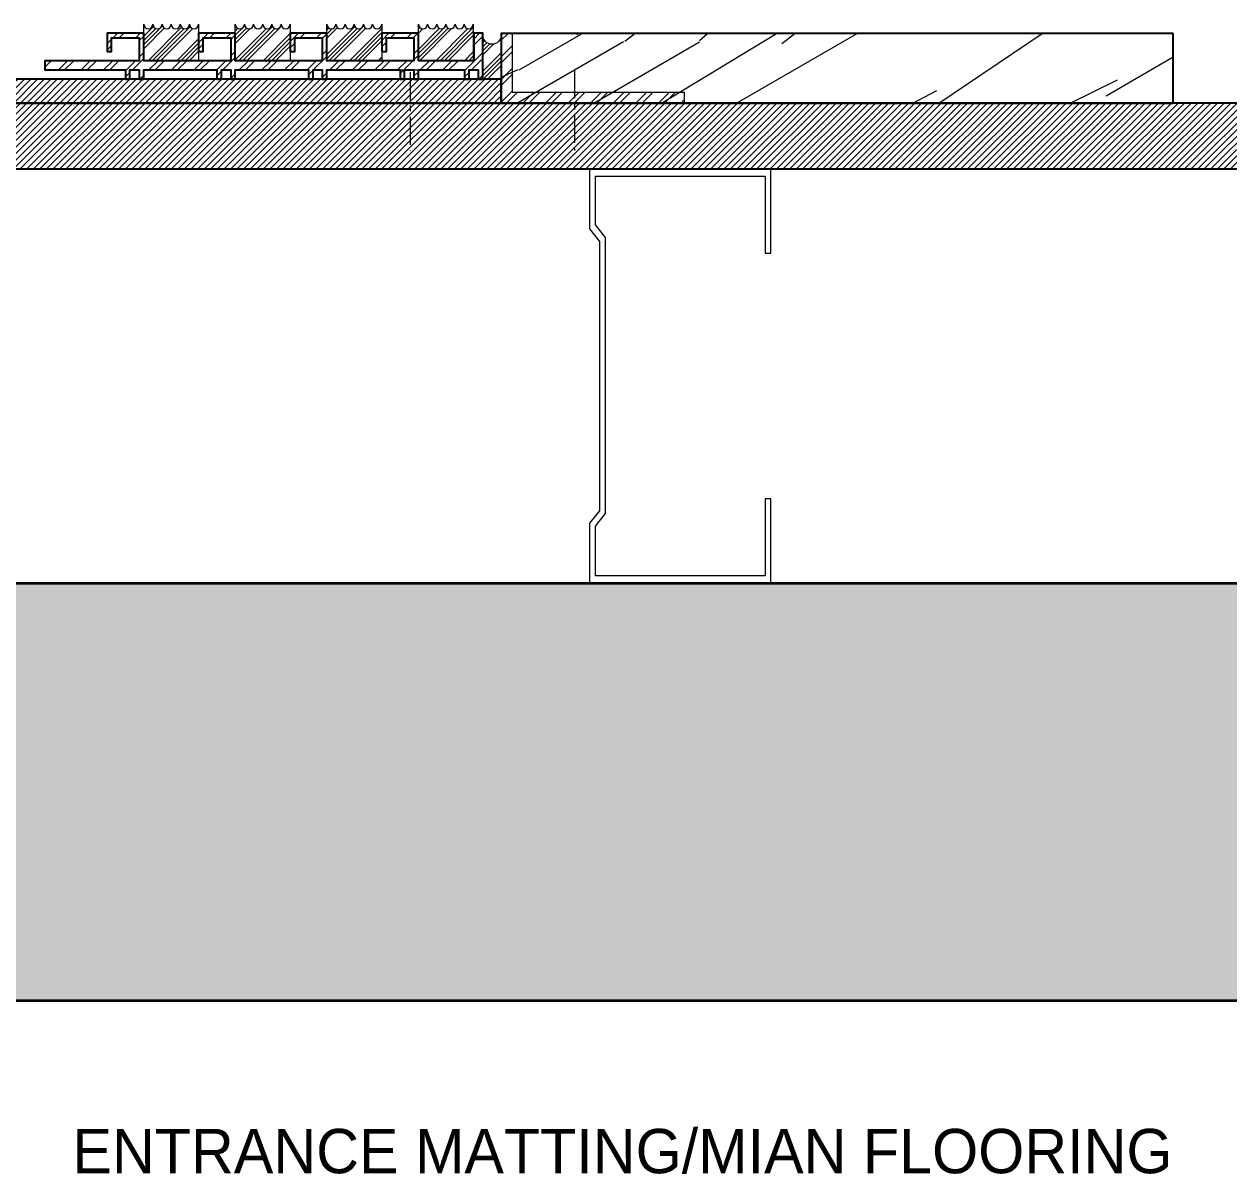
# Model space of a CAD drawing. Header units: millimetres. Extents: x -159872 to 386485, y -250577 to 158966.
# Drawn here: x -43893.8 to -43564.8, y 29024.9 to 29338.6 of the extents above; entities that cross this region are included whole.
import ezdxf

# ---------------------------------------------------------------- set-up
doc = ezdxf.new("R2010")
doc.units = ezdxf.units.MM
doc.linetypes.add('Line Type-23', pattern=[12.192, 7.62, -1.524, 1.524, -1.524])
doc.layers.add('LDS-finishes-floor', color=252, linetype='Continuous', lineweight=9)
doc.layers.add('LDS-finishes-floor_Hatch', color=7, linetype='Continuous', lineweight=5)
doc.styles.add('2Stone Sans', font='')
doc.styles.get('2Stone Sans').set_extended_font_data('2Stone Sans')
pattern_1 = [(45, (60673.5132, -36457.5152), (-0.898025612, 0.898025612), [])]
pattern_2 = [(45, (60673.5132, -36457.515), (-3.08687324, 3.08687324), []), (45, (60672.671, -36456.673), (-3.08687324, 3.08687324), [])]
pattern_3 = [(45, (60673.513, -36457.515), (-3.92886205, 3.92886205), []), (45, (60672.952, -36456.954), (-3.92886205, 3.92886205), []), (45, (60672.3907, -36456.3927), (-3.92886205, 3.92886205), [])]
pattern_4 = [(45, (60670.5146, -36457.1183), (-3.92886205, 3.92886205), [])]

msp = doc.modelspace()

# ---------------------------------------------------------------- hatches: boundary and pattern name
at = {"layer": 'LDS-finishes-floor_Hatch', "linetype": 'Continuous', "lineweight": 5, "transparency": 33554687}
h = msp.add_hatch(dxfattribs=at)
h.set_pattern_fill('07_   rubber-1', color=250, style=0, pattern_type=2)
h.set_pattern_definition(pattern_3)
edge = h.paths.add_edge_path()
edge.add_line((-43846.10922, 29328.6), (-43861.10922, 29328.6))
edge.add_line((-43861.10922, 29328.6), (-43861.10922, 29338.6))
edge.add_arc((-43859.85922, 29338.6), 1.25, 180, 270)
edge.add_arc((-43859.85922, 29338.6), 1.25, 270, 360)
edge.add_arc((-43857.35922, 29338.6), 1.25, 180, 270)
edge.add_arc((-43857.35922, 29338.6), 1.25, 270, 360)
edge.add_arc((-43854.85922, 29338.6), 1.25, 180, 270)
edge.add_arc((-43854.85922, 29338.6), 1.25, 270, 360)
edge.add_arc((-43852.35922, 29338.6), 1.25, 180, 270)
edge.add_arc((-43852.35922, 29338.6), 1.25, 270, 360)
edge.add_arc((-43849.85922, 29338.6), 1.25, 180, 270)
edge.add_arc((-43849.85922, 29338.6), 1.25, 270, 360)
edge.add_arc((-43847.35922, 29338.6), 1.25, 180, 270)
edge.add_arc((-43847.35922, 29338.6), 1.25, 270, 360)
edge.add_line((-43846.10922, 29338.6), (-43846.10922, 29328.6))
h = msp.add_hatch(dxfattribs=at)
h.set_pattern_fill('07_   rubber', style=0, pattern_type=2)
h.set_pattern_definition(pattern_4)
edge = h.paths.add_edge_path()
edge.add_line((-43846.10922, 29328.6), (-43861.10922, 29328.6))
edge.add_line((-43861.10922, 29328.6), (-43861.10922, 29338.6))
edge.add_arc((-43859.85922, 29338.6), 1.25, 180, 270)
edge.add_arc((-43859.85922, 29338.6), 1.25, 270, 360)
edge.add_arc((-43857.35922, 29338.6), 1.25, 180, 270)
edge.add_arc((-43857.35922, 29338.6), 1.25, 270, 360)
edge.add_arc((-43854.85922, 29338.6), 1.25, 180, 270)
edge.add_arc((-43854.85922, 29338.6), 1.25, 270, 360)
edge.add_arc((-43852.35922, 29338.6), 1.25, 180, 270)
edge.add_arc((-43852.35922, 29338.6), 1.25, 270, 360)
edge.add_arc((-43849.85922, 29338.6), 1.25, 180, 270)
edge.add_arc((-43849.85922, 29338.6), 1.25, 270, 360)
edge.add_arc((-43847.35922, 29338.6), 1.25, 180, 270)
edge.add_arc((-43847.35922, 29338.6), 1.25, 270, 360)
edge.add_line((-43846.10922, 29338.6), (-43846.10922, 29328.6))
h = msp.add_hatch(dxfattribs=at)
h.set_pattern_fill('07_   rubber-1', color=250, style=0, pattern_type=2)
h.set_pattern_definition(pattern_3)
edge = h.paths.add_edge_path()
edge.add_line((-43821.10922, 29328.6), (-43836.10922, 29328.6))
edge.add_line((-43836.10922, 29328.6), (-43836.10922, 29338.6))
edge.add_arc((-43834.85922, 29338.6), 1.25, 180, 270)
edge.add_arc((-43834.85922, 29338.6), 1.25, 270, 360)
edge.add_arc((-43832.35922, 29338.6), 1.25, 180, 270)
edge.add_arc((-43832.35922, 29338.6), 1.25, 270, 360)
edge.add_arc((-43829.85922, 29338.6), 1.25, 180, 270)
edge.add_arc((-43829.85922, 29338.6), 1.25, 270, 360)
edge.add_arc((-43827.35922, 29338.6), 1.25, 180, 270)
edge.add_arc((-43827.35922, 29338.6), 1.25, 270, 360)
edge.add_arc((-43824.85922, 29338.6), 1.25, 180, 270)
edge.add_arc((-43824.85922, 29338.6), 1.25, 270, 360)
edge.add_arc((-43822.35922, 29338.6), 1.25, 180, 270)
edge.add_arc((-43822.35922, 29338.6), 1.25, 270, 360)
edge.add_line((-43821.10922, 29338.6), (-43821.10922, 29328.6))
h = msp.add_hatch(dxfattribs=at)
h.set_pattern_fill('07_   rubber', style=0, pattern_type=2)
h.set_pattern_definition(pattern_4)
edge = h.paths.add_edge_path()
edge.add_line((-43821.10922, 29328.6), (-43836.10922, 29328.6))
edge.add_line((-43836.10922, 29328.6), (-43836.10922, 29338.6))
edge.add_arc((-43834.85922, 29338.6), 1.25, 180, 270)
edge.add_arc((-43834.85922, 29338.6), 1.25, 270, 360)
edge.add_arc((-43832.35922, 29338.6), 1.25, 180, 270)
edge.add_arc((-43832.35922, 29338.6), 1.25, 270, 360)
edge.add_arc((-43829.85922, 29338.6), 1.25, 180, 270)
edge.add_arc((-43829.85922, 29338.6), 1.25, 270, 360)
edge.add_arc((-43827.35922, 29338.6), 1.25, 180, 270)
edge.add_arc((-43827.35922, 29338.6), 1.25, 270, 360)
edge.add_arc((-43824.85922, 29338.6), 1.25, 180, 270)
edge.add_arc((-43824.85922, 29338.6), 1.25, 270, 360)
edge.add_arc((-43822.35922, 29338.6), 1.25, 180, 270)
edge.add_arc((-43822.35922, 29338.6), 1.25, 270, 360)
edge.add_line((-43821.10922, 29338.6), (-43821.10922, 29328.6))
h = msp.add_hatch(dxfattribs=at)
h.set_pattern_fill('07_   rubber-1', color=250, style=0, pattern_type=2)
h.set_pattern_definition(pattern_3)
edge = h.paths.add_edge_path()
edge.add_line((-43796.10922, 29328.6), (-43811.10922, 29328.6))
edge.add_line((-43811.10922, 29328.6), (-43811.10922, 29338.6))
edge.add_arc((-43809.85922, 29338.6), 1.25, 180, 270)
edge.add_arc((-43809.85922, 29338.6), 1.25, 270, 360)
edge.add_arc((-43807.35922, 29338.6), 1.25, 180, 270)
edge.add_arc((-43807.35922, 29338.6), 1.25, 270, 360)
edge.add_arc((-43804.85922, 29338.6), 1.25, 180, 270)
edge.add_arc((-43804.85922, 29338.6), 1.25, 270, 360)
edge.add_arc((-43802.35922, 29338.6), 1.25, 180, 270)
edge.add_arc((-43802.35922, 29338.6), 1.25, 270, 360)
edge.add_arc((-43799.85922, 29338.6), 1.25, 180, 270)
edge.add_arc((-43799.85922, 29338.6), 1.25, 270, 360)
edge.add_arc((-43797.35922, 29338.6), 1.25, 180, 270)
edge.add_arc((-43797.35922, 29338.6), 1.25, 270, 360)
edge.add_line((-43796.10922, 29338.6), (-43796.10922, 29328.6))
h = msp.add_hatch(dxfattribs=at)
h.set_pattern_fill('07_   rubber', style=0, pattern_type=2)
h.set_pattern_definition(pattern_4)
edge = h.paths.add_edge_path()
edge.add_line((-43796.10922, 29328.6), (-43811.10922, 29328.6))
edge.add_line((-43811.10922, 29328.6), (-43811.10922, 29338.6))
edge.add_arc((-43809.85922, 29338.6), 1.25, 180, 270)
edge.add_arc((-43809.85922, 29338.6), 1.25, 270, 360)
edge.add_arc((-43807.35922, 29338.6), 1.25, 180, 270)
edge.add_arc((-43807.35922, 29338.6), 1.25, 270, 360)
edge.add_arc((-43804.85922, 29338.6), 1.25, 180, 270)
edge.add_arc((-43804.85922, 29338.6), 1.25, 270, 360)
edge.add_arc((-43802.35922, 29338.6), 1.25, 180, 270)
edge.add_arc((-43802.35922, 29338.6), 1.25, 270, 360)
edge.add_arc((-43799.85922, 29338.6), 1.25, 180, 270)
edge.add_arc((-43799.85922, 29338.6), 1.25, 270, 360)
edge.add_arc((-43797.35922, 29338.6), 1.25, 180, 270)
edge.add_arc((-43797.35922, 29338.6), 1.25, 270, 360)
edge.add_line((-43796.10922, 29338.6), (-43796.10922, 29328.6))
h = msp.add_hatch(dxfattribs=at)
h.set_pattern_fill('07_   rubber-1', color=250, style=0, pattern_type=2)
h.set_pattern_definition(pattern_3)
edge = h.paths.add_edge_path()
edge.add_line((-43771.10922, 29328.6), (-43786.10922, 29328.6))
edge.add_line((-43786.10922, 29328.6), (-43786.10922, 29338.6))
edge.add_arc((-43784.85922, 29338.6), 1.25, 180, 270)
edge.add_arc((-43784.85922, 29338.6), 1.25, 270, 360)
edge.add_arc((-43782.35922, 29338.6), 1.25, 180, 270)
edge.add_arc((-43782.35922, 29338.6), 1.25, 270, 360)
edge.add_arc((-43779.85922, 29338.6), 1.25, 180, 270)
edge.add_arc((-43779.85922, 29338.6), 1.25, 270, 360)
edge.add_arc((-43777.35922, 29338.6), 1.25, 180, 270)
edge.add_arc((-43777.35922, 29338.6), 1.25, 270, 360)
edge.add_arc((-43774.85922, 29338.6), 1.25, 180, 270)
edge.add_arc((-43774.85922, 29338.6), 1.25, 270, 360)
edge.add_arc((-43772.35922, 29338.6), 1.25, 180, 270)
edge.add_arc((-43772.35922, 29338.6), 1.25, 270, 360)
edge.add_line((-43771.10922, 29338.6), (-43771.10922, 29328.6))
h = msp.add_hatch(dxfattribs=at)
h.set_pattern_fill('07_   rubber', style=0, pattern_type=2)
h.set_pattern_definition(pattern_4)
edge = h.paths.add_edge_path()
edge.add_line((-43771.10922, 29328.6), (-43786.10922, 29328.6))
edge.add_line((-43786.10922, 29328.6), (-43786.10922, 29338.6))
edge.add_arc((-43784.85922, 29338.6), 1.25, 180, 270)
edge.add_arc((-43784.85922, 29338.6), 1.25, 270, 360)
edge.add_arc((-43782.35922, 29338.6), 1.25, 180, 270)
edge.add_arc((-43782.35922, 29338.6), 1.25, 270, 360)
edge.add_arc((-43779.85922, 29338.6), 1.25, 180, 270)
edge.add_arc((-43779.85922, 29338.6), 1.25, 270, 360)
edge.add_arc((-43777.35922, 29338.6), 1.25, 180, 270)
edge.add_arc((-43777.35922, 29338.6), 1.25, 270, 360)
edge.add_arc((-43774.85922, 29338.6), 1.25, 180, 270)
edge.add_arc((-43774.85922, 29338.6), 1.25, 270, 360)
edge.add_arc((-43772.35922, 29338.6), 1.25, 180, 270)
edge.add_arc((-43772.35922, 29338.6), 1.25, 270, 360)
edge.add_line((-43771.10922, 29338.6), (-43771.10922, 29328.6))
at = {"layer": 'LDS-finishes-floor_Hatch', "linetype": 'Continuous', "lineweight": 13, "transparency": 33554687}
h = msp.add_hatch(dxfattribs=at)
h.set_pattern_fill('Steel', style=0, pattern_type=2)
h.set_pattern_definition(pattern_2)
h.paths.add_polyline_path([(-43819.85922, 29334.85), (-43812.35922, 29334.85), (-43812.35922, 29328.6), (-43836.10922, 29328.6), (-43836.10922, 29336.1), (-43846.10922, 29336.1), (-43846.10922, 29331.1), (-43844.85922, 29331.1), (-43844.85922, 29334.85), (-43837.35922, 29334.85), (-43837.35922, 29328.6), (-43861.10922, 29328.6), (-43861.10922, 29336.1), (-43871.10922, 29336.1), (-43871.10922, 29331.1), (-43869.85922, 29331.1), (-43869.85922, 29334.85), (-43862.35922, 29334.85), (-43862.35922, 29328.6), (-43888.10922, 29328.6), (-43888.10922, 29326.1), (-43866.10922, 29326.1), (-43866.10922, 29323.6), (-43864.85922, 29323.6), (-43864.85922, 29326.1), (-43862.35922, 29326.1), (-43862.35922, 29323.6), (-43861.10922, 29323.6), (-43861.10922, 29326.1), (-43841.10922, 29326.1), (-43841.10922, 29323.6), (-43839.85922, 29323.6), (-43839.85922, 29326.1), (-43837.35922, 29326.1), (-43837.35922, 29323.6), (-43836.10922, 29323.6), (-43836.10922, 29326.1), (-43816.10922, 29326.1), (-43816.10922, 29323.6), (-43814.85922, 29323.6), (-43814.85922, 29326.1), (-43812.35922, 29326.1), (-43812.35922, 29323.6), (-43811.10922, 29323.6), (-43811.10922, 29326.1), (-43791.10922, 29326.1), (-43791.10922, 29323.6), (-43789.85922, 29323.6), (-43789.85922, 29326.1), (-43787.35922, 29326.1), (-43787.35922, 29323.6), (-43786.10922, 29323.6), (-43786.10922, 29326.1), (-43773.50922, 29326.1), (-43773.50922, 29323.6), (-43772.25922, 29323.6), (-43772.25922, 29326.1), (-43769.75922, 29326.1), (-43769.75922, 29323.6), (-43768.50922, 29323.6), (-43768.50922, 29336.1), (-43771.00922, 29336.1), (-43771.00922, 29328.6), (-43786.10922, 29328.6), (-43786.10922, 29336.1), (-43796.10922, 29336.1), (-43796.10922, 29331.1), (-43794.85922, 29331.1), (-43794.85922, 29334.85), (-43787.35922, 29334.85), (-43787.35922, 29328.6), (-43811.10922, 29328.6), (-43811.10922, 29336.1), (-43821.10922, 29336.1), (-43821.10922, 29331.1), (-43819.85922, 29331.1)])
at = {"layer": 'LDS-finishes-floor_Hatch', "linetype": 'Continuous', "lineweight": 5, "transparency": 33554687}
h = msp.add_hatch(dxfattribs=at)
h.set_pattern_fill('07_   rubber-1', color=250, style=0, pattern_type=2)
h.set_pattern_definition(pattern_3)
edge = h.paths.add_edge_path()
edge.add_line((-43768.50922, 29323.56756), (-43763.50922, 29323.56756))
edge.add_line((-43763.50922, 29323.56756), (-43763.50922, 29335.6))
edge.add_arc((-43766.00922, 29335.6), 2.5, 270, 360, ccw=False)
edge.add_arc((-43766.00922, 29335.6), 2.5, 180, 270, ccw=False)
edge.add_line((-43768.50922, 29335.6), (-43768.50922, 29323.56756))
h = msp.add_hatch(dxfattribs=at)
h.set_pattern_fill('07_   rubber', style=0, pattern_type=2)
h.set_pattern_definition(pattern_4)
edge = h.paths.add_edge_path()
edge.add_line((-43768.50922, 29323.56756), (-43763.50922, 29323.56756))
edge.add_line((-43763.50922, 29323.56756), (-43763.50922, 29335.6))
edge.add_arc((-43766.00922, 29335.6), 2.5, 270, 360, ccw=False)
edge.add_arc((-43766.00922, 29335.6), 2.5, 180, 270, ccw=False)
edge.add_line((-43768.50922, 29335.6), (-43768.50922, 29323.56756))
h = msp.add_hatch(dxfattribs=at)
h.set_pattern_fill('WOOD_10-1', color=8, style=0, pattern_type=2)
h.set_pattern_definition([(30, (60734.57, -36191.28), (-150, 259.8076), [43.5, -256.5])])
h.paths.add_polyline_path([(-43580.01611, 29336.06756), (-43763.50922, 29336.06756), (-43763.50922, 29317.06756), (-43580.01611, 29317.06756)])
h = msp.add_hatch(dxfattribs=at)
h.set_pattern_fill('WOOD_10', color=252, style=0, pattern_type=2)
h.set_pattern_definition([(25.101, (60761.173, -36231.346), (3267.68845005, 1540.1973933), [52.6926, -10485.807]), (26.0549, (60726.809, -36285.827), (4047.1110535, 1990.1983232), [87.2067, -8633.4576]), (28.7681, (60688.2007, -36347.9547), (12360.94882204, 6790.2088995), [139.5324, -27766.9179]), (56.565, (60848.78, -36392.08), (109.80776, 409.8074), [33.5409, -637.2792]), (13.7398, (60815.535, -36364.505), (2118.6533044, 530.3849318), [37.5, -7462.4997]), (13.8108, (60799.491, -36354.715), (2118.6532903, 530.3850168), [48.42, -9635.5872]), (40.4374, (60817.7065, -36434.265), (6264.8114482, 5349.02857335), [57.9591, -11533.8456]), (21.3844, (60793.29, -36340.975), (5646.14994264, 2220.5816205), [50.0649, -9962.9253]), (28.2377, (60752.912, -36340.0383), (8723.64370912, 4690.20594164), [97.5462, -19411.6815]), (21.3844, (60721.29, -36216.267), (5646.14994264, 2220.5816205), [50.0649, -9962.9253]), (33.9909, (60686.9516, -36192.791), (3487.3071382, 2359.80660606), [64.6569, -12866.7003]), (17.0054, (60668.263, -36508.422), (2638.2681394, 830.3854145), [20.0124, -3982.4865]), (27.4363, (60671.8872, -36277.699), (11991.33483024, 6230.39905328), [100.6008, -20019.5373]), (33.1798, (60603.99, -36322.096), (4266.7307825, 2809.805205), [81.1248, -5327.202]), (36.8427, (60573.763, -36344.743), (1928.4626298, 1459.8049655), [37.7691, -7516.0368]), (30, (60663.16, -36322.58), (-150, 259.8076), [73.5, -226.5]), (36.7661, (60591.763, -36375.92), (10161.92844017, 7599.02362176), [89.1207, -17735.0175]), (32.6425, (60606.013, -36400.602), (10871.73281609, 6969.60629901), [97.6038, -19423.1538]), (56.565, (60797.71, -36414.63), (109.80776, 409.8074), [23.4786, -647.3415]), (-45.9637, (60806.35, -36390.59), (709.808505, -629.422273), [6.1848, -1230.7473]), (30, (60722.3, -36446.04), (-150, 259.8076), [19.5, -280.5]), (38.7461, (60739.2, -36436.29), (1408.84659, 1159.8059283), [19.7295, -3926.154]), (101.565, (60754.59, -36423.94), (-149.99982, 259.80765), [4.7433, -943.9401]), (-3.69, (60742.84, -36418.6), (669.61466, 40.193173), [10.8168, -1070.8479]), (21.2539, (60724.456, -36425.75), (1968.6521463, 790.194516), [19.7295, -3926.154]), (35.1944, (60710.916, -36435.3), (2448.0768566, 1759.806308), [16.5681, -3297.0402]), (48.4349, (60701.475, -36445.95), (369.615396, 559.80705), [14.2302, -934.4529]), (101.565, (60702.43, -36450.59), (-149.99982, 259.80765), [4.7433, -943.9401]), (-14.9999, (60702.43, -36450.6), (259.80723, 150.00087), [6.3639, -417.8994]), (24.2895, (60708.573, -36452.24), (259.8072906, 150.000476), [15.0747, -2999.8875]), (-14.9999, (60684.24, -36461.1), (259.80723, 150.00087), [10.6065, -413.6568]), (16.7595, (60694.484, -36463.838), (3827.4983118, 1170.578412), [26.1963, -5213.0781]), (30, (60719.57, -36456.28), (-150, 259.8076), [36, -264]), (37.4314, (60750.745, -36438.284), (3597.1145859, 2769.6146295), [34.7922, -6923.6556]), (75, (60778.37, -36417.14), (-150.00005, 259.8077), [10.6065, -413.6574]), (-48.69, (60776.07, -36401.147), (859.80887, -889.22976), [7.6485, -1522.0578]), (11.5651, (60762.13, -36404), (259.80739, 150.00027), [14.2302, -934.4529]), (19.3804, (60739.093, -36412.103), (3157.8820916, 1130.3877308), [24.4182, -4859.2272]), (26.9873, (60713.661, -36425.054), (259.807415, 150.0004646), [28.5393, -5679.3495]), (36.7098, (60693.078, -36440.402), (1928.4615792, 1459.8062787), [25.6758, -5109.4965]), (53.9624, (60684.386, -36452.348), (369.615743, 559.8067356), [14.7732, -2939.8821]), (89.0362, (60684.24, -36461.093), (-40.191988, 669.615693), [8.7465, -1740.54]), (-52.8749, (60664.754, -36472.343), (1309.810325, -1668.651657), [12.0933, -2406.5844]), (12.4745, (60672.053, -36481.985), (4906.9186973, 1100.9674584), [29.8872, -5947.5681]), (25.0303, (60701.234, -36475.53), (3267.690151, 1540.1946682), [34.6302, -6891.4071]), (30, (60732.6, -36460.88), (-150, 259.8076), [45, -255]), (42.2647, (60771.583, -36438.378), (2038.2704124, 1869.6121179), [35.3058, -7025.8536]), (-9.8055, (60794.805, -36388.598), (1899.036402, -289.227735), [11.7153, -2331.357]), (5.2249, (60773.417, -36390.554), (3607.882355, 350.9643276), [21.4767, -4273.8681]), (21.0274, (60746.485, -36400.907), (3677.4981642, 1430.3865242), [28.8531, -5741.7618]), (27.879, (60710.661, -36419.858), (259.8073652, 150.0005505), [40.5279, -8065.0254]), (34.9697, (60682.283, -36439.706), (2707.88489, 1909.8055566), [34.6302, -6891.4071]), (51.8014, (60667.3, -36458.75), (369.615404, 559.807483), [24.2331, -1591.3161]), (79.3987, (60664.754, -36472.343), (399.038418, 2308.84583), [13.8294, -2752.0341]), (-54.2894, (60656.61, -36482.24), (1609.808051, -2188.268487), [15.0747, -2999.8878]), (-6.8698, (60665.41, -36494.48), (1079.42179, -69.61326), [15, -1484.9982]), (23.6599, (60680.303, -36496.275), (259.807397, 150.000578), [54.3324, -2662.2828]), (31.1691, (60730.068, -36474.471), (12320.7708701, 7459.79915485), [73.5153, -14629.5453]), (38.4711, (60792.971, -36436.422), (4746.1548755, 3779.41859494), [71.2776, -14184.246]), (20.5377, (60789.903, -36374.11), (259.807583, 150.000112), [27.3723, -1797.4563]), (21.6744, (60732.142, -36397.063), (1968.65250024, 790.19398366), [62.1549, -12368.853]), (32.121, (60697.818, -36418.612), (6605.0047539, 4159.7963814), [40.5279, -8065.0254]), (38.4269, (60665.744, -36444.059), (4746.1562472, 3779.4165048), [40.9419, -8147.463]), (65.5376, (60655.057, -36467.55), (589.231704, 1379.420889), [25.8069, -2554.8882]), (96.0375, (60656.61, -36482.24), (-270.5768385, 2268.653615), [14.7732, -2939.8842]), (23.991, (60747.128, -36378.019), (2748.0760443, 1240.1925188), [57.315, -5674.1769]), (31.2453, (60688.122, -36413.818), (11541.35043023, 7009.79444452), [69.0162, -13734.2439]), (41.6893, (60654.95, -36443.362), (5485.3873784, 4899.0303576), [44.4213, -8839.8321]), (53.1985, (60641.263, -36461.657), (369.615746, 559.806813), [22.8474, -2261.883]), (30, (60739.76, -36479.27), (-150, 259.8076), [90, -210]), (23.991, (60687.4, -36502.569), (2748.0760443, 1240.1925188), [57.315, -5674.1769]), (26.7603, (60722.191, -36376.828), (4826.53726135, 2440.19252802), [79.6272, -15845.8242]), (32.4895, (60663.935, -36413.926), (5565.77081, 3559.8023094), [69.0651, -6837.4533]), (39.7824, (60630.013, -36442.171), (5375.575835, 4489.22967345), [44.1417, -8784.2214]), (30, (60654.2, -36397.04), (-150, 259.8076), [114, -186]), (33.9451, (60618.013, -36421.386), (3487.30983455, 2359.8020784), [43.6032, -8677.0608]), (26.7603, (60650.191, -36252.12), (4826.53726135, 2440.19252802), [79.6272, -15845.8242]), (32.4895, (60591.935, -36289.218), (5565.77081, 3559.8023094), [69.0651, -6837.4533]), (39.7824, (60558.013, -36317.463), (5375.575835, 4489.22967345), [44.1417, -8784.2214]), (27.6141, (60623.098, -36226.193), (259.8074231, 150.0003105), [72.0624, -7134.1845]), (28.4089, (60575.5824, -36251.894), (259.8074143, 150.0001048), [54.0207, -10750.1448]), (30, (60534, -36275.9), (-150, 259.8076), [48, -252]), (26.0996, (60675.167, -36220.38), (4047.11066753, 1990.19893153), [66.1533, -13164.4914]), (29.1049, (60591.2786, -36267.0807), (259.8074543, 150.00031686), [96.0117, -19106.3316]), (30, (60544.5, -36294.08), (-150, 259.8076), [54, -246]), (31.9091, (60861.82, -36396.672), (7384.4249161, 4609.8007271), [45.0249, -8959.9734]), (27.2737, (60900.041, -36372.873), (259.8075762, 149.999991), [31.5357, -6275.6031]), (38.4269, (60772.247, -36169.527), (4746.1562472, 3779.4165048), [40.9419, -8147.463]), (30, (60808.9, -36209), (-150, 259.8076), [28.5, -271.5]), (24.9576, (60805.1536, -36247.523), (6275.57207565, 2930.39009367), [51.198, -10188.4299]), (25.0303, (60810.511, -36280.803), (3267.690151, 1540.1946682), [34.6302, -6891.4071]), (33.0127, (60841.889, -36266.151), (4526.5412304, 2959.8004622), [28.5393, -5679.3495]), (30, (60838.85, -36293.9), (-150, 259.8076), [45, -255]), (108.69, (60867.256, -36364.09), (-149.999687, 259.807903), [7.6485, -1522.0578]), (-5.5376, (60851.962, -36355.598), (1079.421833, -69.613559), [12.9036, -2567.7915]), (33.0127, (60877.889, -36328.505), (4526.5412304, 2959.8004622), [28.5393, -5679.3495]), (25.0303, (60846.511, -36343.157), (3267.690151, 1540.1946682), [34.6302, -6891.4071]), (35.1944, (60876.281, -36301.72), (2448.0768566, 1759.806308), [16.5681, -3297.0402]), (30, (60839.9, -36322.72), (-150, 259.8076), [42, -258]), (35.1944, (60804.281, -36177.012), (2448.0768566, 1759.806308), [16.5681, -3297.0402]), (30, (60767.9, -36198), (-150, 259.8076), [42, -258]), (30, (60740.56, -36156.64), (-150, 259.8076), [61.5, -238.5])])
h.paths.add_polyline_path([(-43580.01611, 29336.06756), (-43763.50922, 29336.06756), (-43763.50922, 29317.06756), (-43580.01611, 29317.06756)])
at = {"layer": 'LDS-finishes-floor_Hatch', "linetype": 'Continuous', "lineweight": 13, "transparency": 33554687}
h = msp.add_hatch(dxfattribs=at)
h.set_pattern_fill('Steel', style=0, pattern_type=2)
h.set_pattern_definition(pattern_2)
h.paths.add_polyline_path([(-43763.50922, 29317.06756), (-43763.50922, 29336.06756), (-43760.50922, 29336.06756), (-43760.50922, 29320.06756), (-43713.50922, 29320.06756), (-43713.50922, 29317.06756)])
at = {"layer": 'LDS-finishes-floor_Hatch', "linetype": 'Continuous', "lineweight": 5, "transparency": 33554687}
h = msp.add_hatch(dxfattribs=at)
h.set_pattern_fill('Brick', style=0, pattern_type=2)
h.set_pattern_definition(pattern_1)
h.paths.add_polyline_path([(-43763.50922, 29323.56756), (-44129.11912, 29323.56756), (-44129.11912, 29317.06756), (-43763.50922, 29317.06756)])
h = msp.add_hatch(dxfattribs=at)
h.set_pattern_fill('Brick', style=0, pattern_type=2)
h.set_pattern_definition(pattern_1)
h.paths.add_polyline_path([(-42989.56761, 29317.06756), (-44129.11912, 29317.06756), (-44129.11912, 29299.06756), (-42989.56761, 29299.06756)])
h = msp.add_hatch(dxfattribs=at)
h.set_pattern_fill('03_   concrete 2', color=251, style=0, pattern_type=2)
h.set_pattern_definition([(50, (60673.513, -36457.515), (24.7998088, -2.169702), [2.593181, -28.524994]), (-5, (60673.513, -36457.515), (-4.7974314, 26.007607), [2.074545, -22.819995]), (100.4514, (60675.58, -36457.696), (20.0023958, 23.8378892), [2.203865, -24.2425144]), (46.1842, (60673.513, -36450.6), (36.90066, -5.722944), [3.889772, -42.787491]), (96.6356, (60676.59, -36451.077), (32.316664, 33.680856), [3.305797, -36.363766]), (-8.8158, (60673.513, -36450.6), (32.316638, 33.680881), [3.111818, -34.229993]), (21, (60676.97, -36452.329), (20.638509, -13.92085), [2.593181, -28.524994]), (-34, (60676.97, -36452.33), (8.41281, 25.0726067), [2.074545, -22.819995]), (71.4514, (60678.69, -36453.49), (29.0513276, 11.151734), [2.203865, -24.2425144]), (37.5, (60673.513, -36457.515), (0.4204361, 11.51005467), [0.3457575, -68.2698184]), (37.5, (60691.672, -36443.581), (0.4204361, 11.51005467), [0.3457575, -68.2698184]), (37.5, (60691.947, -36443.371), (0.4204361, 11.51005467), [0.3457575, -68.2698184]), (37.5, (60710.6, -36429.058), (0.4204361, 11.51005467), [0.3457575, -68.2698184]), (37.5, (60710.874, -36428.847), (0.4204361, 11.51005467), [0.3457575, -68.2698184]), (7.5, (60673.513, -36457.515), (9.0958266, 13.6370807), [0.3457575, -43.6173086]), (7.5, (60686.951, -36455.746), (9.0958266, 13.6370807), [0.3457575, -43.6173086]), (7.5, (60687.294, -36455.701), (9.0958266, 13.6370807), [0.3457575, -43.6173086]), (7.5, (60709.473, -36452.781), (9.0958266, 13.6370807), [0.3457575, -43.6173086]), (7.5, (60709.816, -36452.736), (9.0958266, 13.6370807), [0.3457575, -43.6173086]), (-32.5, (60665.803, -36457.515), (18.4573111, -0.7798516), [0.3457575, -71.053166]), (-32.5, (60673.385, -36462.345), (18.4573111, -0.7798516), [0.3457575, -71.053166]), (-32.5, (60673.676, -36462.531), (18.4573111, -0.7798516), [0.3457575, -71.053166]), (-32.5, (60696.713, -36477.207), (18.4573111, -0.7798516), [0.3457575, -71.053166]), (-32.5, (60697.005, -36477.393), (18.4573111, -0.7798516), [0.3457575, -71.053166]), (-42.5, (60662.345, -36457.515), (20.1640992, 3.4612048), [0.3457575, -54.214776]), (-42.5, (60670.885, -36465.34), (20.1640992, 3.4612048), [0.3457575, -54.214776]), (-42.5, (60671.14, -36465.574), (20.1640992, 3.4612048), [0.3457575, -54.214776]), (-42.5, (60684.6, -36477.908), (20.1640992, 3.4612048), [0.3457575, -54.214776]), (-42.5, (60684.855, -36478.141), (20.1640992, 3.4612048), [0.3457575, -54.214776])])
h.paths.add_polyline_path([(-44315.06735, 29186.06756), (-42965.56761, 29186.06756), (-42965.56761, 29072.06756), (-44315.06735, 29072.06756)])

# ---------------------------------------------------------------- linework, layer by layer
at = {"layer": 'LDS-finishes-floor', "color": 7, "linetype": 'Line Type-23', "lineweight": 18, "transparency": 33554687}
for p, q in [((-43788.34366, 29325.5), (-43788.34366, 29304.13511)), ((-43743.51747, 29326), (-43743.51747, 29304.13511))]:
    msp.add_line(p, q, dxfattribs=at)
at = {"layer": 'LDS-finishes-floor', "color": 7, "linetype": 'Continuous', "lineweight": 5, "transparency": 33554687, "flags": 128}
for points in [[(-43846.10922, 29328.6), (-43861.10922, 29328.6), (-43861.10922, 29338.6, 0.414213562), (-43859.85922, 29337.35, 0.414213562), (-43858.60922, 29338.6, 0.414213562), (-43857.35922, 29337.35, 0.414213562), (-43856.10922, 29338.6, 0.414213562), (-43854.85922, 29337.35, 0.414213562), (-43853.60922, 29338.6, 0.414213562), (-43852.35922, 29337.35, 0.414213562), (-43851.10922, 29338.6, 0.414213562), (-43849.85922, 29337.35, 0.414213562), (-43848.60922, 29338.6, 0.414213562), (-43847.35922, 29337.35, 0.414213562), (-43846.10922, 29338.6)], [(-43821.10922, 29328.6), (-43836.10922, 29328.6), (-43836.10922, 29338.6, 0.414213562), (-43834.85922, 29337.35, 0.414213562), (-43833.60922, 29338.6, 0.414213562), (-43832.35922, 29337.35, 0.414213562), (-43831.10922, 29338.6, 0.414213562), (-43829.85922, 29337.35, 0.414213562), (-43828.60922, 29338.6, 0.414213562), (-43827.35922, 29337.35, 0.414213562), (-43826.10922, 29338.6, 0.414213562), (-43824.85922, 29337.35, 0.414213562), (-43823.60922, 29338.6, 0.414213562), (-43822.35922, 29337.35, 0.414213562), (-43821.10922, 29338.6)], [(-43796.10922, 29328.6), (-43811.10922, 29328.6), (-43811.10922, 29338.6, 0.414213562), (-43809.85922, 29337.35, 0.414213562), (-43808.60922, 29338.6, 0.414213562), (-43807.35922, 29337.35, 0.414213562), (-43806.10922, 29338.6, 0.414213562), (-43804.85922, 29337.35, 0.414213562), (-43803.60922, 29338.6, 0.414213562), (-43802.35922, 29337.35, 0.414213562), (-43801.10922, 29338.6, 0.414213562), (-43799.85922, 29337.35, 0.414213562), (-43798.60922, 29338.6, 0.414213562), (-43797.35922, 29337.35, 0.414213562), (-43796.10922, 29338.6)], [(-43771.10922, 29328.6), (-43786.10922, 29328.6), (-43786.10922, 29338.6, 0.414213562), (-43784.85922, 29337.35, 0.414213562), (-43783.60922, 29338.6, 0.414213562), (-43782.35922, 29337.35, 0.414213562), (-43781.10922, 29338.6, 0.414213562), (-43779.85922, 29337.35, 0.414213562), (-43778.60922, 29338.6, 0.414213562), (-43777.35922, 29337.35, 0.414213562), (-43776.10922, 29338.6, 0.414213562), (-43774.85922, 29337.35, 0.414213562), (-43773.60922, 29338.6, 0.414213562), (-43772.35922, 29337.35, 0.414213562), (-43771.10922, 29338.6)]]:
    msp.add_lwpolyline(points, format="xyb", close=True, dxfattribs=at)
at = {"layer": 'LDS-finishes-floor', "color": 7, "linetype": 'Continuous', "lineweight": 25, "transparency": 33554687, "flags": 128}
for points in [[(-43819.85922, 29334.85), (-43812.35922, 29334.85), (-43812.35922, 29328.6), (-43836.10922, 29328.6), (-43836.10922, 29336.1), (-43846.10922, 29336.1), (-43846.10922, 29331.1), (-43844.85922, 29331.1), (-43844.85922, 29334.85), (-43837.35922, 29334.85), (-43837.35922, 29328.6), (-43861.10922, 29328.6), (-43861.10922, 29336.1), (-43871.10922, 29336.1), (-43871.10922, 29331.1), (-43869.85922, 29331.1), (-43869.85922, 29334.85), (-43862.35922, 29334.85), (-43862.35922, 29328.6), (-43888.10922, 29328.6), (-43888.10922, 29326.1), (-43866.10922, 29326.1), (-43866.10922, 29323.6), (-43864.85922, 29323.6), (-43864.85922, 29326.1), (-43862.35922, 29326.1), (-43862.35922, 29323.6), (-43861.10922, 29323.6), (-43861.10922, 29326.1), (-43841.10922, 29326.1), (-43841.10922, 29323.6), (-43839.85922, 29323.6), (-43839.85922, 29326.1), (-43837.35922, 29326.1), (-43837.35922, 29323.6), (-43836.10922, 29323.6), (-43836.10922, 29326.1), (-43816.10922, 29326.1), (-43816.10922, 29323.6), (-43814.85922, 29323.6), (-43814.85922, 29326.1), (-43812.35922, 29326.1), (-43812.35922, 29323.6), (-43811.10922, 29323.6), (-43811.10922, 29326.1), (-43791.10922, 29326.1), (-43791.10922, 29323.6), (-43789.85922, 29323.6), (-43789.85922, 29326.1), (-43787.35922, 29326.1), (-43787.35922, 29323.6), (-43786.10922, 29323.6), (-43786.10922, 29326.1), (-43773.50922, 29326.1), (-43773.50922, 29323.6), (-43772.25922, 29323.6), (-43772.25922, 29326.1), (-43769.75922, 29326.1), (-43769.75922, 29323.6), (-43768.50922, 29323.6), (-43768.50922, 29336.1), (-43771.00922, 29336.1), (-43771.00922, 29328.6), (-43786.10922, 29328.6), (-43786.10922, 29336.1), (-43796.10922, 29336.1), (-43796.10922, 29331.1), (-43794.85922, 29331.1), (-43794.85922, 29334.85), (-43787.35922, 29334.85), (-43787.35922, 29328.6), (-43811.10922, 29328.6), (-43811.10922, 29336.1), (-43821.10922, 29336.1), (-43821.10922, 29331.1), (-43819.85922, 29331.1)], [(-43580.01611, 29336.06756), (-43763.50922, 29336.06756), (-43763.50922, 29317.06756), (-43580.01611, 29317.06756)], [(-43763.50922, 29323.56756), (-44129.11912, 29323.56756), (-44129.11912, 29317.06756), (-43763.50922, 29317.06756)], [(-42989.56761, 29317.06756), (-44129.11912, 29317.06756), (-44129.11912, 29299.06756), (-42989.56761, 29299.06756)]]:
    msp.add_lwpolyline(points, close=True, dxfattribs=at)
at = {"layer": 'LDS-finishes-floor', "color": 7, "linetype": 'Continuous', "lineweight": 18, "transparency": 33554687, "flags": 128}
msp.add_lwpolyline([(-43768.50922, 29323.56756), (-43763.50922, 29323.56756), (-43763.50922, 29335.6, -0.414213562), (-43766.00922, 29333.1, -0.414213562), (-43768.50922, 29335.6)], format="xyb", close=True, dxfattribs=at)
msp.add_lwpolyline([(-43763.50922, 29317.06756), (-43763.50922, 29336.06756), (-43760.50922, 29336.06756), (-43760.50922, 29320.06756), (-43713.50922, 29320.06756), (-43713.50922, 29317.06756)], close=True, dxfattribs=at)
at = {"layer": 'LDS-finishes-floor', "color": 7, "linetype": 'Continuous', "lineweight": 5, "transparency": 33554687, "flags": 128}
for points in [[(-43791.10922, 29326.1), (-43789.85922, 29326.1), (-43789.85922, 29323.6), (-43791.10922, 29323.6)], [(-43787.35922, 29326.1), (-43786.10922, 29326.1), (-43786.10922, 29323.6), (-43787.35922, 29323.6)]]:
    msp.add_lwpolyline(points, close=True, dxfattribs=at)
at = {"layer": 'LDS-finishes-floor', "color": 7, "linetype": 'Continuous', "lineweight": 9, "transparency": 33554687, "flags": 128}
msp.add_lwpolyline([(-43691.45399, 29209.07676), (-43691.45399, 29188.02804), (-43737.79802, 29188.02804), (-43737.79802, 29201.59291), (-43735.06424, 29205.02376), (-43735.06424, 29280.36262), (-43737.79802, 29283.79348), (-43737.79802, 29297.10707), (-43691.45399, 29297.10707), (-43691.45399, 29276.05835), (-43689.89184, 29276.05835), (-43689.89184, 29299.06756), (-43739.36018, 29299.06756), (-43739.36018, 29282.73014), (-43736.6264, 29279.29929), (-43736.6264, 29205.83582), (-43739.36018, 29202.40497), (-43739.36018, 29186.06756), (-43689.89184, 29186.06756), (-43689.89184, 29209.07676)], close=True, dxfattribs=at)
at = {"layer": 'LDS-finishes-floor', "color": 7, "linetype": 'Continuous', "lineweight": 35, "transparency": 33554687, "flags": 128}
msp.add_lwpolyline([(-44315.06735, 29186.06756), (-42965.56761, 29186.06756), (-42965.56761, 29072.06756), (-44315.06735, 29072.06756)], close=True, dxfattribs=at)

# ---------------------------------------------------------------- texts
at = {"layer": 'LDS-finishes-floor', "insert": (-43880.56761, 29037.1438), "char_height": 12.1046875, "width": 330, "attachment_point": 1, "line_spacing_factor": 0.960695, "style": '2Stone Sans'}
msp.add_mtext('ENTRANCE MATTING/MIAN FLOORING', dxfattribs=at)

doc.saveas('drawing.dxf')
